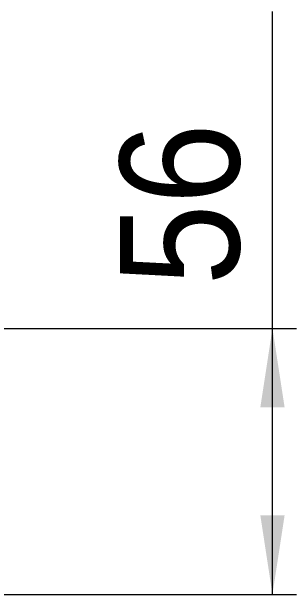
# Model space of a CAD drawing. Header units: millimetres. Extents: x 2 to 603, y 5 to 415.
# Drawn here: x 500.63 to 512.54, y 137.94 to 162.31 of the extents above; entities that cross this region are included whole.
import ezdxf

# ---------------------------------------------------------------- set-up
doc = ezdxf.new("R2010")
doc.units = ezdxf.units.MM
doc.linetypes.add('SLD-Durchgehend', pattern=[0])
doc.styles.add('SLDTEXTSTYLE0', font='GOTHIC.TTF', dxfattribs={"width": 0.913})
doc.dimstyles.new('SLDDIMSTYLE2', dxfattribs={"dimtxt": 5, "dimasz": 3.302, "dimexe": 0, "dimexo": 0.0625, "dimgap": 1.25, "dimtad": 1, "dimdec": 0, "dimlfac": 5, "dimrnd": 1e-09, "dimzin": 12, "dimdsep": 46, "dimtxsty": 'SLDTEXTSTYLE0', "dimsah": 1, "dimcen": 0.09, "dimadec": 0, "dimazin": 3, "dimtfac": 1, "dimtdec": 0, "dimtofl": 0, "dimtmove": 0, "dimatfit": 3, "dimfxl": 0, "dimfrac": 2, "dimtolj": 1, "dimtzin": 12, "dimarcsym": 0})

# ---------------------------------------------------------------- blocks, each defined once
blk = doc.blocks.new('_D_9')
at = {"color": 7, "linetype": 'SLD-Durchgehend', "lineweight": 0}
for p, q in [((511.543, 149.066), (511.543, 162.311)), ((489.889, 149.066), (512.543, 149.066)), ((511.543, 137.942), (511.543, 149.066)), ((496.161, 137.942), (512.543, 137.942))]:
    blk.add_line(p, q, dxfattribs=at)
for points in [[(511.543, 149.066), (511.035, 145.764), (512.051, 145.764)], [(511.543, 137.942), (512.051, 141.244), (511.035, 141.244)]]:
    blk.add_solid(points, dxfattribs=at)
at = {"color": 7, "linetype": 'SLD-Durchgehend', "lineweight": 0, "insert": (505.156, 150.86, -91.708), "char_height": 5, "attachment_point": 1, "rotation": 90, "style": 'SLDTEXTSTYLE0'}
blk.add_mtext('56', dxfattribs=at)

msp = doc.modelspace()

# ---------------------------------------------------------------- dimensions: what is measured, and where the dimension line sits
at = {"color": 7, "linetype": 'SLD-Durchgehend', "lineweight": 0}
dim = msp.add_linear_dim(base=(511.5427, 149.0658), p1=(495.1612, 137.9415), p2=(488.8893, 149.0658), angle=90, dimstyle='SLDDIMSTYLE2', dxfattribs=at)
dim.commit()
dim.dimension.update_dxf_attribs({"geometry": '_D_9', "text_midpoint": (511.5427, 156.5854), "dimtype": 160})

doc.saveas('drawing.dxf')
